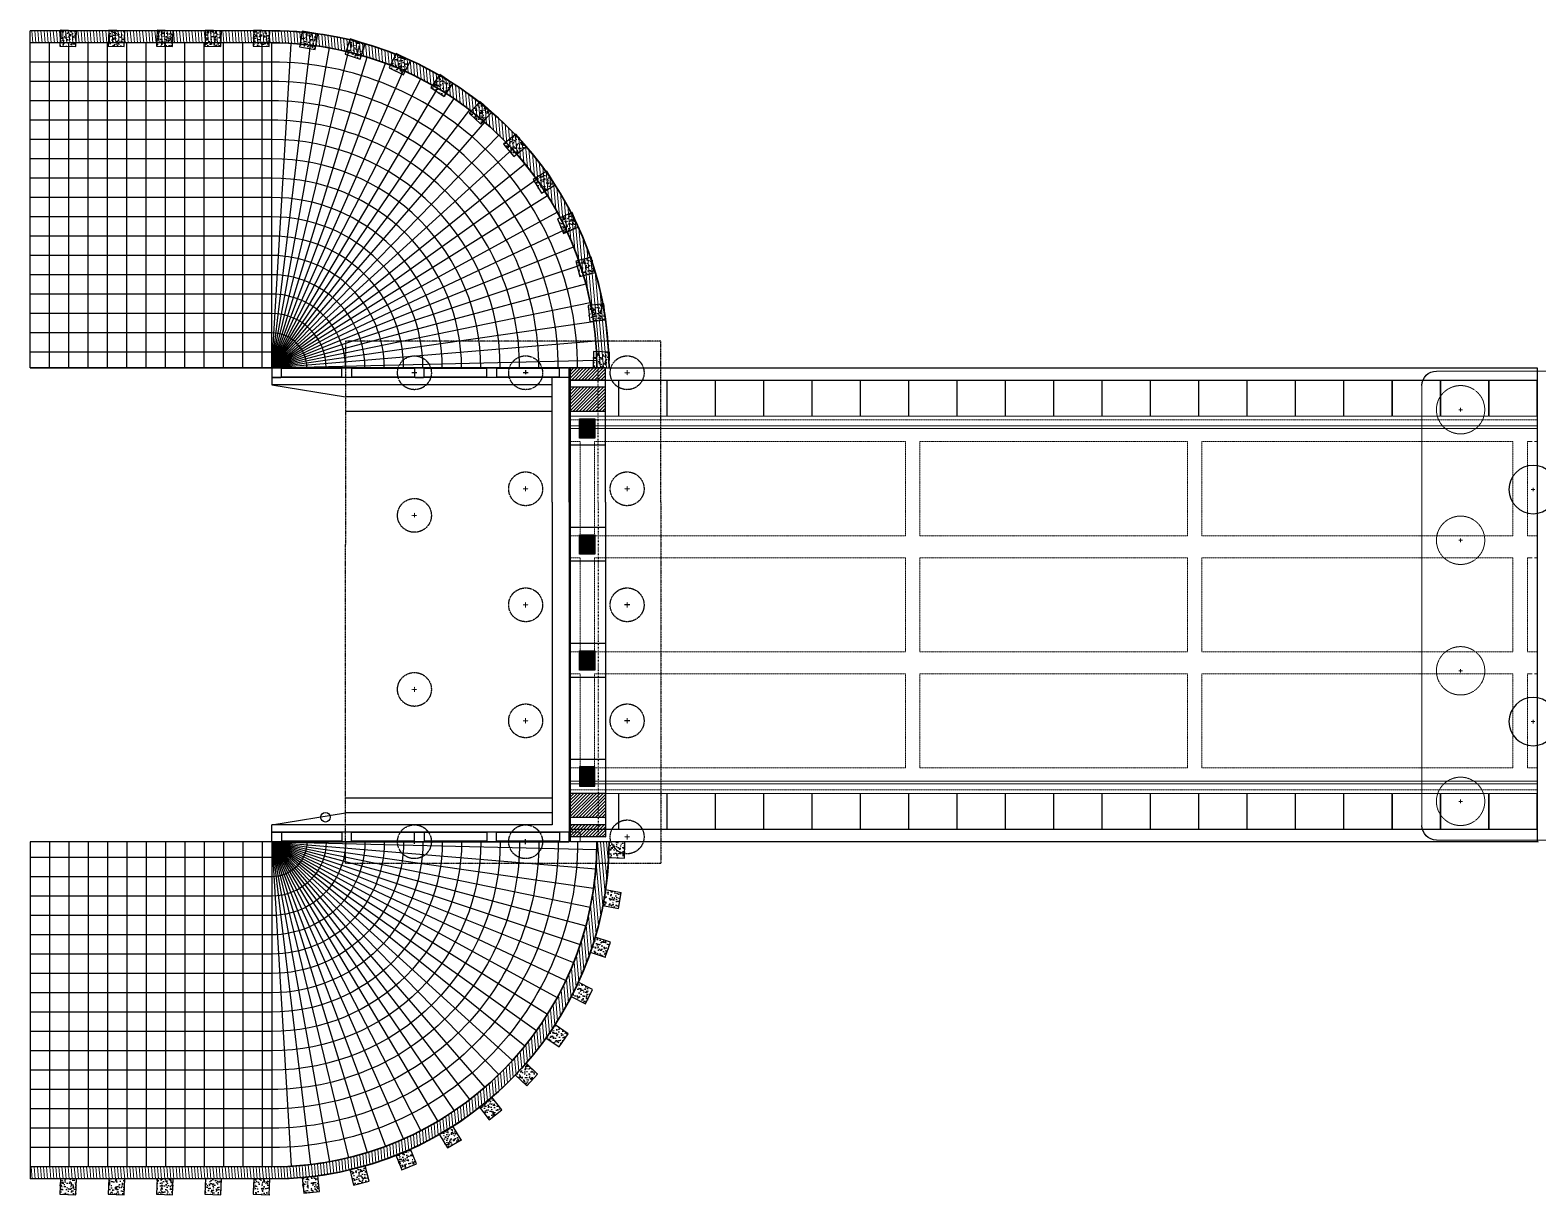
# Model space of a CAD drawing. Header units: inches. Extents: x 215676 to 3518780154, y 2761699 to 325936546.
# Drawn here: x 113264771 to 113295961, y 9450956 to 9475046 of the extents above; entities that cross this region are included whole.
import ezdxf

# ---------------------------------------------------------------- set-up
doc = ezdxf.new("R2010")
doc.units = ezdxf.units.IN
doc.header["$MEASUREMENT"] = 0
for name, pattern in [('ACAD_ISO03W100', [30, 12, -18]), ('DASHED', [0.75, 0.5, -0.25]), ('DASHED2', [0.375, 0.25, -0.125]), ('HIDDEN', [9.524999999999999, 6.35, -3.175])]:
    doc.linetypes.add(name, pattern=pattern)
for name, color, linetype in [('Abutment W Line', 11, 'Continuous'), ('Bearing  peat', 11, 'Continuous'), ('Deck Slab', 11, 'Continuous'), ('Extra Line', 134, 'Continuous'), ('Hatching', 65, 'Continuous'), ('Pile', 11, 'Continuous'), ('Ralling', 6, 'Continuous'), ('RL', 1, 'Continuous')]:
    doc.layers.add(name, color=color, linetype=linetype)
for name, color, linetype, lineweight in [('Box', 30, 'Continuous', 13), ('Center Line', 9, 'Continuous', 18), ('Girder Line', 7, 'Continuous', 18), ('Pire Line', 11, 'Continuous', 18), ('Railing', 6, 'Continuous', 15), ('Road', 7, 'Continuous', 30), ('Text_Title', 1, 'Continuous', 20)]:
    doc.layers.add(name, color=color, linetype=linetype, lineweight=lineweight)
pattern_1 = [(45, (113368225.4387956, 9459709.098030254), (-33.67596045400933, 33.67596045400933), [])]
pattern_2 = [(45, (113368225.4387956, 9457309.098030254), (-33.67596045400933, 33.67596045400933), [])]
pattern_3 = [(0, (113368375.4387956, 9457309.098030254), (0, 25.4), [])]

# ---------------------------------------------------------------- blocks, each defined once
blk = doc.blocks.new('gfffe')
at = {"true_color": 0xed1f24}
h = blk.add_hatch(dxfattribs=at)
h.set_pattern_fill('AR-CONC', color=240, angle=-3.81666561775622e-14)
h.set_pattern_definition([(49.9999999999999, (5949314.327706725, 76386.57703159499), (182.184668996004, -15.93908553890321), [19.05, -209.55]), (355, (5949314.327706725, 76386.57703159499), (-35.24342142496921, 191.0568452390352), [15.24, -167.64058417]), (100.4514446999999, (5949329.509713725, 76385.24877809499), (146.9412470903534, 175.117751912195), [16.19000879999999, -178.0902445999999]), (46.18419999999996, (5949314.327706725, 76437.37703159498), (271.0790408921299, -42.04232793272732), [28.575, -314.325]), (96.63555760999989, (5949336.917606725, 76433.87353159499), (237.4041340515032, 247.4261245977214), [24.28502314, -267.13560816]), (351.1841511699999, (5949314.327706725, 76437.37703159498), (237.4041340649772, 247.4261245855325), [22.85996707, -251.45973192]), (20.99999999999993, (5949339.727706725, 76424.67703159498), (151.6143912691324, -102.2651981870877), [19.05, -209.55]), (325.9999999999999, (5949339.727706725, 76424.67703159498), (61.80202834764719, 184.1879661223192), [15.24, -167.64]), (71.45144499999995, (5949352.362239325, 76416.15493169498), (213.4164192787162, 81.9227688859051), [16.1900088, -178.0899376]), (37.49999999999998, (5949314.327706725, 76386.57703159499), (3.088603250591873, 84.5550388731531), [0, -165.608, 0, -170.18, 0, -168.275]), (7.499999999999957, (5949314.327706725, 76386.57703159499), (66.81966251030582, 100.1805748181195), [0, -97.02799999999998, 0, -161.798, 0, -64.13499999999999]), (327.5, (5949257.685706725, 76386.57703159499), (135.5905951668714, -5.728743992673534), [0, -63.49999999999999, 0, -198.12, 0, -262.8899999999999]), (317.4999999999999, (5949232.285706725, 76386.57703159499), (148.129181386018, 25.42649103333293), [0, -82.55, 0, -131.572, 0, -186.69])])
h.paths.add_polyline_path([(5963085.189231027, 76843.61030348999), (5962756.360412356, 76832.52273693965), (5962767.447978905, 76503.69391826894), (5963096.276797577, 76514.78148481926)])
at = {"ltscale": 10}
blk.add_lwpolyline([(5962756.360412356, 76832.52273693965), (5963085.189231027, 76843.61030348999), (5963096.276797577, 76514.78148481926), (5962767.447978905, 76503.69391826894)], close=True, dxfattribs=at)
blk = doc.blocks.new('*U413')
at = {"layer": 'RL', "rotation": 270.0000000000042}
blk.add_blockref('gfffe', (-76503.60149048388, 5962767.447979578), dxfattribs=at)
blk = doc.blocks.new('*U410')
at = {"layer": 'RL', "color": 0, "linetype": 'ByBlock', "lineweight": -2, "transparency": 16777216}
for p, rotation in [((6035779.39512697, 83206.11607864437), 16.07072116551191), ((6036756.837360528, 83413.22706302395), 7.856272489801484), ((6034841.572936816, 82861.47449750605), 24.28516984122234), ((6033962.614466812, 82386.37420514347), 32.49961851693282), ((6033160.555537445, 81790.56403938947), 40.71406719264328), ((6032451.854026261, 81086.26974874071), 48.92851586835366), ((6031851.052159851, 80287.943125664), 57.14296454406424), ((6031370.478114097, 79411.96546251199), 65.35741321977476), ((6031019.993045714, 78476.31141499542), 73.57186189548518), ((6030806.788745885, 77500.18017057749), 81.7863105711956), ((6030735.240068044, 76503.60149004427), 90.00075924690609)]:
    blk.add_blockref('*U413', p, dxfattribs=dict(at, rotation=rotation))
for p in [(6037753.843259813, 83478.6939182689), (6038753.843259813, 83478.6939182689), (6039753.843259813, 83478.6939182689), (6040753.843259813, 83478.6939182689), (6041753.843259813, 83478.6939182689)]:
    blk.add_blockref('*U413', p, dxfattribs=at)
blk = doc.blocks.new('*U411')
at = {"ltscale": 10}
blk.add_line((-4.117874862132975e-13, 6725), (0.9146961398801068, 6.220588693400858e-05), dxfattribs=at)
blk = doc.blocks.new('*U412')
at = {"layer": 'RL', "color": 0, "linetype": 'ByBlock', "lineweight": -2, "transparency": 16777216}
for p, rotation in [((-415348.9523523063, -43308.20532910706), 190.2237822179475), ((-414953.4247918003, -43248.95346378005), 186.8158548119649), ((-414555.0744803327, -43213.31831233795), 183.4079274059825), ((-414155.3102931046, -43201.42590827367), 180), ((-416504.6891601285, -43625.15270842103), 200.4475644358947), ((-416125.9585843622, -43496.63817366197), 197.0396370299124), ((-415740.2582700835, -43390.864347836), 193.6317096239301), ((-417235.9125454872, -43948.50697585123), 207.2634192478594), ((-416875.1105127613, -43775.95342519114), 203.8554918418771), ((-417585.8191828983, -44142.20307741329), 210.6713466538419), ((-418248.0390198234, -44590.21034202354), 217.4872014658067), ((-417923.5928841417, -44356.35667045564), 214.0792740598244), ((-418558.0100971428, -44842.93700442801), 220.8951288717895), ((-418852.4098183154, -45113.64282046841), 224.3030562777721), ((-419130.1969579314, -45401.37036473303), 227.7109836837547), ((-419390.3890455349, -45705.1020097968), 231.1189110897373), ((-419632.0658404002, -46023.76352533993), 234.5268384957198), ((-419854.3725862158, -46356.22787745834), 237.9347659017022), ((-420056.5230341645, -46701.31921472826), 241.3426933076847), ((-420237.8022237085, -47057.81702692757), 244.750620713667), ((-420397.5690112431, -47424.46046170512), 248.1585481196495), ((-420535.2583376774, -47799.95278393115), 251.566475525632), ((-420650.3832269206, -48182.96596195688), 254.9744029316145), ((-420742.5365082065, -48572.14536456297), 258.3823303375971), ((-420811.3922561653, -48966.1145519846), 261.7902577435796), ((-420856.7069435472, -49363.48014406839), 265.1981851495621), ((-420878.320302524, -49762.83674834376), 268.6061125555447)]:
    blk.add_blockref('*U411', p, dxfattribs=dict(at, rotation=rotation))
blk = doc.blocks.new('*U416')
at = {"layer": 'RL', "rotation": 270.0000000000042}
blk.add_blockref('gfffe', (-76503.60149048388, 5962767.447979578), dxfattribs=at)
blk = doc.blocks.new('*U417')
at = {"layer": 'RL', "color": 0, "linetype": 'ByBlock', "lineweight": -2, "transparency": 16777216}
for p, rotation in [((5951256.153368539, 83478.69391826901), 180), ((5952256.153368539, 83478.69391826901), 180), ((5953256.153368539, 83478.69391826901), 180), ((5954256.153368539, 83478.69391826901), 180), ((5955256.153368539, 83478.69391826901), 180), ((5956253.159267823, 83413.22706302405), 172.1437275101996), ((5957230.601501382, 83206.11607864447), 163.9292788344888), ((5958168.423691535, 82861.47449750616), 155.714830158778), ((5959047.382161539, 82386.37420514357), 147.5003814830672), ((5959849.441090907, 81790.56403938957), 139.2859328073564), ((5960558.14260209, 81086.2697487408), 131.0714841316456), ((5961158.944468499, 80287.94312566408), 122.8570354559347), ((5961639.518514254, 79411.96546251206), 114.642586780224), ((5961990.003582638, 78476.31141499548), 106.4281381045132), ((5962203.207882466, 77500.18017057753), 98.2136894288024), ((5962274.756560307, 76503.60149004433), 89.9992407530916)]:
    blk.add_blockref('*U416', p, dxfattribs=dict(at, rotation=rotation))
blk = doc.blocks.new('*U406')
at = {"ltscale": 10}
blk.add_line((-4.117874862132975e-13, 6725), (0.9146961398801068, 6.220588693400858e-05), dxfattribs=at)
blk = doc.blocks.new('*U407')
at = {"layer": 'RL', "color": 0, "linetype": 'ByBlock', "lineweight": -2, "transparency": 16777216}
for p, rotation in [((45782.95192745941, 414261.8941607564), 190.2237822179475), ((46178.47948796549, 414321.1460260834), 186.8158548119649), ((46576.82979943306, 414356.7811775255), 183.4079274059825), ((46976.59398666122, 414368.6735815898), 180), ((44627.21511963722, 413944.9467814424), 200.4475644358947), ((45005.94569540352, 414073.4613162015), 197.0396370299124), ((45391.64600968231, 414179.2351420274), 193.6317096239301), ((43895.99173427853, 413621.5925140122), 207.2634192478594), ((44256.79376700452, 413794.1460646723), 203.8554918418771), ((43546.08509686752, 413427.8964124501), 210.6713466538419), ((42883.86525994236, 412979.8891478399), 217.4872014658067), ((43208.31139562412, 413213.7428194078), 214.0792740598244), ((42573.89418262301, 412727.1624854354), 220.8951288717895), ((42279.4944614504, 412456.456669395), 224.3030562777721), ((42001.70732183435, 412168.7291251304), 227.7109836837547), ((41741.51523423084, 411864.9974800667), 231.1189110897373), ((41499.83843936554, 411546.3359645235), 234.5268384957198), ((41277.53169354998, 411213.8716124051), 237.9347659017022), ((41075.38124560124, 410868.7802751352), 241.3426933076847), ((40894.10205605726, 410512.2824629359), 244.750620713667), ((40734.33526852264, 410145.6390281583), 248.1585481196495), ((40596.64594208836, 409770.1467059323), 251.566475525632), ((40481.52105284523, 409387.1335279066), 254.9744029316145), ((40389.36777155924, 408997.9541253005), 258.3823303375971), ((40320.5120236005, 408603.9849378788), 261.7902577435796), ((40275.19733621861, 408206.6193457951), 265.1981851495621), ((40253.58397724182, 407807.2627415197), 268.6061125555447)]:
    blk.add_blockref('*U406', p, dxfattribs=dict(at, rotation=rotation))
blk = doc.blocks.new('GJGJH')
at = {"layer": 'Center Line'}
for p, q in [((-5287.500000002357, 2450.371278875562), (-5212.500000002357, 2450.371278875562)), ((-5250.000000002357, 2487.871278875562), (-5250.000000002357, 2412.871278875562)), ((-2587.499999999913, 2450.371278875561), (-2512.499999999913, 2450.371278875561)), ((-2549.999999999913, 2487.871278875561), (-2549.999999999913, 2412.871278875561)), ((112.5000000000873, 2450.37127887556), (187.5000000000873, 2450.37127887556)), ((150.0000000000873, 2487.87127887556), (150.0000000000873, 2412.87127887556)), ((2812.500000000087, 2450.37127887556), (2887.500000000087, 2450.37127887556)), ((2850.000000000087, 2487.87127887556), (2850.000000000087, 2412.87127887556)), ((-3562.499999999913, 950.3712788706716), (-3637.499999999913, 950.3712788706716)), ((-3599.999999999913, 987.8712788706716), (-3599.999999999913, 912.8712788706716)), ((1237.499999999971, 950.3712788706703), (1162.499999999971, 950.3712788706703)), ((1199.999999999971, 987.8712788706703), (1199.999999999971, 912.8712788706703)), ((-5287.500000002357, -549.6287211328204), (-5212.500000002357, -549.6287211328204)), ((-5287.500000005151, -549.6287211328204), (-5212.500000005151, -549.6287211328204)), ((-5250.000000002357, -587.1287211328204), (-5250.000000002357, -512.1287211328204)), ((-5250.000000005151, -512.1287211328204), (-5250.000000005151, -587.1287211328204)), ((-2587.499999999913, -549.6287211328213), (-2512.499999999913, -549.6287211328213)), ((-2549.999999999913, -587.1287211328213), (-2549.999999999913, -512.1287211328213)), ((112.5000000000873, -549.6287211328217), (187.5000000000873, -549.6287211328217)), ((150.0000000000873, -587.1287211328217), (150.0000000000873, -512.1287211328217)), ((2812.500000000087, -549.6287211328222), (2887.500000000087, -549.6287211328222)), ((2850.000000000087, -587.1287211328222), (2850.000000000087, -512.1287211328222))]:
    blk.add_line(p, q, dxfattribs=at)
at = {"layer": 'Pile', "ltscale": 3}
for centre in [(-3599.999999999796, 950.3712788706716), (1200.000000000087, 950.3712788706703)]:
    blk.add_circle(centre, 500, dxfattribs=at)
for centre, start, end in [((-5750.000000004686, 2950.371278870905), 90, 180), ((3350.00000000486, 2950.371278870903), 0, 90), ((-5750.000000000031, -1049.628721129095), 180, 270), ((3350.000000000204, -1049.628721129097), 270, 0)]:
    blk.add_arc(centre, 300, start, end, dxfattribs=at)
at = {"layer": 'Pire Line', "linetype": 'HIDDEN', "ltscale": 0.3}
for p, q in [((3350.00000000486, 3250.371278870903), (-5750.000000004686, 3250.371278870905)), ((-6050.000000000031, -1049.628721129561), (-6050.000000004686, 2950.371278870439)), ((3650.000000000204, -1049.628721129563), (3650.00000000486, 2950.371278870437)), ((3350.000000000204, -1349.628721129097), (-5750.000000000031, -1349.628721129095))]:
    blk.add_line(p, q, dxfattribs=at)
for centre in [(-5250.000000002357, 2450.371278875562), (-2549.999999999913, 2450.371278875561), (150.0000000000873, 2450.37127887556), (2850.000000000087, 2450.37127887556), (-5250.000000002357, -549.6287211328204), (-2549.999999999913, -549.6287211328213), (150.0000000000873, -549.6287211328217), (2850.000000000087, -549.6287211328222)]:
    blk.add_circle(centre, 500, dxfattribs=at)
blk = doc.blocks.new('PNAU')
at = {"layer": 'Hatching', "lineweight": 18, "true_color": 0x58ba48}
h = blk.add_hatch(dxfattribs=at)
h.set_pattern_fill('ANSI31', color=85, scale=20, angle=50)
h.set_pattern_definition([(94.99999999999984, (107366486.5575128, 9391556.134213777), (-63.25836332882584, -5.53438966447629), [])])
edge = h.paths.add_edge_path()
edge.add_line((113269771.213658, 9475034.828132046), (113264771.213658, 9475034.828132046))
edge.add_line((113264771.213658, 9475034.828132046), (113264771.213658, 9474784.828132046))
edge.add_line((113264771.213658, 9474784.828132046), (113269771.213658, 9474784.828132046))
edge.add_arc((113269773.1236258, 9468061.918721521), 6722.909681835557, 365.1539198028088, 450.0162776389096, ccw=False)
edge.add_line((113276468.8523679, 9468665.848520705), (113276722.8477286, 9468630.274228701))
edge.add_arc((113269781.490878, 9468070.983237328), 6963.852478259029, 364.6065828545248, 450.084556867013)
edge = h.paths.add_edge_path()
edge.add_line((113276722.8477285, 9468630.274228701), (113276468.8523679, 9468665.848520705))
edge.add_arc((113269771.213658, 9468059.828132045), 6725.000000031914, 360.89824209688834, 365.1701974417083, ccw=False)
edge.add_arc((113276658.5426902, 9468026.289219474), 214.314672905367, 427.466808458524, 499.5779811090106, ccw=False)
edge.add_line((113276740.6720534, 9468224.24261483), (113276722.8477285, 9468630.274228701))
edge = h.paths.add_edge_path()
edge.add_arc((113276658.5426902, 9468026.289219476), 214.3146729048316, 427.4668084584206, 499.5779811091144)
edge.add_line((113276495.3872492, 9468165.253535321), (113276496.213658, 9468059.828132046))
edge.add_line((113276496.213658, 9468059.828132046), (113276746.2136579, 9468059.828132046))
edge.add_line((113276746.2136579, 9468059.828132046), (113276740.6720534, 9468224.242614828))
at = {"layer": 'Hatching', "linetype": 'Continuous', "ltscale": 3}
h = blk.add_hatch(dxfattribs=at)
h.set_pattern_fill('ANSI31', color=256, scale=15, style=2)
h.set_pattern_definition(pattern_1)
h.paths.add_polyline_path([(113275921.213658, 9468059.828132046), (113276671.213658, 9468059.828132046), (113276671.213658, 9467809.828132046), (113275921.213658, 9467809.828132046)])
h = blk.add_hatch(dxfattribs=at)
h.set_pattern_fill('ANSI31', color=256, scale=15, style=2)
h.set_pattern_definition(pattern_1)
h.paths.add_polyline_path([(113275921.213658, 9467659.828132046), (113276671.213658, 9467659.828132046), (113276671.213658, 9467159.828132046), (113275921.213658, 9467159.828132046)])
h = blk.add_hatch(dxfattribs=at)
h.set_pattern_fill('LINE,_I', color=256, scale=8, style=2)
h.set_pattern_definition([(0, (113368375.4387956, 9459709.098030254), (0, 25.4), [])])
h.paths.add_polyline_path([(113276136.213658, 9467009.828132046), (113276296.213658, 9467009.828132046), (113276296.213658, 9466809.828132046), (113276136.213658, 9466809.828132046)])
h.paths.add_polyline_path([(113276296.213658, 9466809.828132046), (113276296.213658, 9467009.828132046), (113276456.213658, 9467009.828132046), (113276456.213658, 9466809.828132046)])
h.paths.add_polyline_path([(113276296.213658, 9466809.828132046), (113276456.213658, 9466809.828132046), (113276456.213658, 9466609.828132046), (113276296.213658, 9466609.828132046)])
h.paths.add_polyline_path([(113276296.213658, 9466609.828132046), (113276136.213658, 9466609.828132046), (113276136.213658, 9466809.828132046), (113276296.213658, 9466809.828132046)])
h = blk.add_hatch(dxfattribs=at)
h.set_pattern_fill('LINE,_I', color=256, scale=8, style=2)
h.set_pattern_definition(pattern_3)
h.paths.add_polyline_path([(113276136.213658, 9464609.828132046), (113276296.213658, 9464609.828132046), (113276296.213658, 9464409.828132046), (113276136.213658, 9464409.828132046)])
h.paths.add_polyline_path([(113276296.213658, 9464409.828132046), (113276296.213658, 9464609.828132046), (113276456.213658, 9464609.828132046), (113276456.213658, 9464409.828132046)])
h.paths.add_polyline_path([(113276296.213658, 9464409.828132046), (113276456.213658, 9464409.828132046), (113276456.213658, 9464209.828132046), (113276296.213658, 9464209.828132046)])
h.paths.add_polyline_path([(113276296.213658, 9464209.828132046), (113276136.213658, 9464209.828132046), (113276136.213658, 9464409.828132046), (113276296.213658, 9464409.828132046)])
h = blk.add_hatch(dxfattribs=at)
h.set_pattern_fill('LINE,_I', color=256, scale=8, style=2)
h.set_pattern_definition([(0, (113368375.4387956, 9454909.098030254), (0, 25.4), [])])
h.paths.add_polyline_path([(113276136.213658, 9462209.828132046), (113276296.213658, 9462209.828132046), (113276296.213658, 9462009.828132046), (113276136.213658, 9462009.828132046)])
h.paths.add_polyline_path([(113276296.213658, 9462009.828132046), (113276296.213658, 9462209.828132046), (113276456.213658, 9462209.828132046), (113276456.213658, 9462009.828132046)])
h.paths.add_polyline_path([(113276296.213658, 9462009.828132046), (113276456.213658, 9462009.828132046), (113276456.213658, 9461809.828132046), (113276296.213658, 9461809.828132046)])
h.paths.add_polyline_path([(113276296.213658, 9461809.828132046), (113276136.213658, 9461809.828132046), (113276136.213658, 9462009.828132046), (113276296.213658, 9462009.828132046)])
h = blk.add_hatch(dxfattribs=at)
h.set_pattern_fill('LINE,_I', color=256, scale=8, style=2)
h.set_pattern_definition(pattern_3)
h.paths.add_polyline_path([(113276136.213658, 9459409.828132046), (113276296.213658, 9459409.828132046), (113276296.213658, 9459609.828132046), (113276136.213658, 9459609.828132046)])
h.paths.add_polyline_path([(113276296.213658, 9459609.828132046), (113276296.213658, 9459409.828132046), (113276456.213658, 9459409.828132046), (113276456.213658, 9459609.828132046)])
h.paths.add_polyline_path([(113276296.213658, 9459609.828132046), (113276456.213658, 9459609.828132046), (113276456.213658, 9459809.828132046), (113276296.213658, 9459809.828132046)])
h.paths.add_polyline_path([(113276296.213658, 9459809.828132046), (113276136.213658, 9459809.828132046), (113276136.213658, 9459609.828132046), (113276296.213658, 9459609.828132046)])
h = blk.add_hatch(dxfattribs=at)
h.set_pattern_fill('ANSI31', color=256, scale=15, style=2)
h.set_pattern_definition(pattern_2)
h.paths.add_polyline_path([(113275921.213658, 9458759.828132046), (113276671.213658, 9458759.828132046), (113276671.213658, 9459259.828132046), (113275921.213658, 9459259.828132046)])
h = blk.add_hatch(dxfattribs=at)
h.set_pattern_fill('ANSI31', color=256, scale=15, style=2)
h.set_pattern_definition(pattern_2)
h.paths.add_polyline_path([(113275921.213658, 9458359.828132046), (113276671.213658, 9458359.828132046), (113276671.213658, 9458609.828132046), (113275921.213658, 9458609.828132046)])
at = {"layer": 'Hatching', "lineweight": 18, "true_color": 0x58ba48}
h = blk.add_hatch(dxfattribs=at)
h.set_pattern_fill('ANSI31', color=85, scale=20, angle=50)
h.set_pattern_definition([(94.99999999999984, (107366486.5575128, 9389056.13421378), (-63.25836332882584, -5.53438966447629), [])])
edge = h.paths.add_edge_path()
edge.add_line((113269771.213658, 9451284.828132048), (113264771.213658, 9451284.828132048))
edge.add_line((113264771.213658, 9451284.828132048), (113264771.213658, 9451534.828132048))
edge.add_line((113264771.213658, 9451534.828132048), (113269771.213658, 9451534.828132048))
edge.add_arc((113269773.1236258, 9458257.737542575), 6722.909681835557, 269.9837223610904, 354.8460801971912)
edge.add_line((113276468.8523679, 9457653.807743391), (113276722.8477286, 9457689.382035395))
edge.add_arc((113269781.490878, 9458248.673026768), 6963.852478259029, 269.915443132987, 355.3934171454752, ccw=False)
edge = h.paths.add_edge_path()
edge.add_line((113276722.8477285, 9457689.382035395), (113276468.8523679, 9457653.807743391))
edge.add_arc((113269771.213658, 9458259.82813205), 6725.000000031914, 354.8298025582918, 359.1017579031117)
edge.add_arc((113276658.5426902, 9458293.36704462), 214.314672905367, 220.4220188909894, 292.533191541476)
edge.add_line((113276740.6720534, 9458095.413649267), (113276722.8477285, 9457689.382035395))
edge = h.paths.add_edge_path()
edge.add_arc((113276658.5426902, 9458293.36704462), 214.3146729048316, 220.4220188908856, 292.53319154157936, ccw=False)
edge.add_line((113276495.3872492, 9458154.402728774), (113276496.213658, 9458259.828132048))
edge.add_line((113276496.213658, 9458259.828132048), (113276746.2136579, 9458259.828132048))
edge.add_line((113276746.2136579, 9458259.828132048), (113276740.6720534, 9458095.413649267))
at = {"ltscale": 10}
blk.add_line((113270621.213658, 9468059.828132022, -9.680661605671048e-09), (113264771.213658, 9468059.828132022, -9.680661605671048e-09), dxfattribs=at)
at = {"lineweight": 0}
blk.add_lwpolyline([(113295946.4554113, 9458259.828132048), (113295976.4554113, 9458259.828132048)], dxfattribs=at)
at = {"ltscale": 10}
for centre, radius, start, end in [((113269771.213658, 9468059.828132046), 6975, 0, 90), ((113269771.213658, 9468059.828132046), 6725, 0, 90), ((113269771.213658, 9458259.828132048), 6975, 270, 0), ((113269771.213658, 9458259.828132048), 6725, 270, 0)]:
    blk.add_arc(centre, radius, start, end, dxfattribs=at)
at = {"layer": 'Abutment W Line', "ltscale": 10}
blk.add_line((113270938.9050767, 9468059.828132046), (113265938.9050767, 9468059.828132046), dxfattribs=at)
at = {"layer": 'Abutment W Line', "ltscale": 5}
for p, q in [((113269771.213658, 9468059.828132046), (113269771.213658, 9467709.828132046)), ((113275571.213658, 9465284.828132046), (113275571.213658, 9467859.830775252)), ((113276671.213658, 9468059.828132046), (113275921.213658, 9468059.828132046)), ((113275921.213658, 9465284.828132046), (113275921.213658, 9468059.828132046)), ((113276671.213658, 9468059.828132046), (113275921.213658, 9468059.828132046)), ((113276671.213658, 9467809.828132046), (113275921.213658, 9467809.828132046)), ((113276671.213658, 9465284.828132046), (113276671.213658, 9468059.828132046)), ((113275571.213658, 9467709.828132046), (113269771.213658, 9467709.828132046)), ((113276671.213658, 9467659.828132046), (113275921.213658, 9467659.828132046)), ((113275571.213658, 9467459.828132046), (113271296.213658, 9467459.828132046)), ((113275571.213658, 9467159.828132046), (113271296.213658, 9467159.828132046)), ((113276671.213658, 9467159.828132046), (113275921.213658, 9467159.828132046)), ((113276671.213658, 9466459.828132046), (113275921.213658, 9466459.828132046)), ((113275571.213658, 9465284.828132046), (113275571.213658, 9458609.828132048)), ((113275921.213658, 9465284.828132046), (113275921.213658, 9458259.828132048)), ((113276671.213658, 9465284.828132046), (113276671.213658, 9458359.828132046)), ((113276671.213658, 9464759.828132046), (113275921.213658, 9464759.828132046)), ((113276671.213658, 9464059.828132046), (113275921.213658, 9464059.828132046)), ((113276671.213658, 9462359.828132046), (113275921.213658, 9462359.828132046)), ((113276671.213658, 9461659.828132046), (113275921.213658, 9461659.828132046)), ((113276671.213658, 9459959.828132046), (113275921.213658, 9459959.828132046)), ((113275571.213658, 9459159.828132048), (113271296.213658, 9459159.828132048)), ((113276671.213658, 9459259.828132046), (113275921.213658, 9459259.828132046)), ((113275571.213658, 9458859.828132048), (113271296.213658, 9458859.828132048)), ((113276671.213658, 9458759.828132046), (113275921.213658, 9458759.828132046)), ((113269771.213658, 9458259.828132048), (113269771.213658, 9458609.828132048)), ((113275571.213658, 9458609.828132048), (113269771.213658, 9458609.828132048)), ((113269771.213658, 9458259.828132048), (113269771.213658, 9458609.828132048)), ((113275571.213658, 9458609.828132048), (113269771.213658, 9458609.828132048)), ((113276671.213658, 9458609.828132046), (113275921.213658, 9458609.828132046)), ((113276671.213658, 9458359.828132046), (113275921.213658, 9458359.828132046)), ((113276671.213658, 9458359.828132046), (113275921.213658, 9458359.828132046)), ((113276671.213658, 9458359.828132046), (113275921.213658, 9458359.828132046))]:
    blk.add_line(p, q, dxfattribs=at)
at = {"layer": 'Abutment W Line', "linetype": 'ACAD_ISO03W100'}
for q in [(113276521.213658, 9468059.828132046), (113276521.213658, 9458359.828132046)]:
    blk.add_line((113276521.213658, 9465284.828132046), q, dxfattribs=at)
at = {"layer": 'Abutment W Line'}
for p, q in [((113269771.213658, 9467709.828132046), (113271296.213658, 9467459.828132046)), ((113269771.213658, 9458609.828132048), (113271296.213658, 9458859.828132048))]:
    blk.add_line(p, q, dxfattribs=at)
at = {"layer": 'Abutment W Line', "ltscale": 10}
blk.add_circle((113270880.9460009, 9458766.977194628), 100, dxfattribs=at)
at = {"layer": 'Bearing  peat', "linetype": 'Continuous'}
for points in [[(113276456.213658, 9466609.828132046), (113276136.213658, 9466609.828132046), (113276136.213658, 9467009.828132046), (113276456.213658, 9467009.828132046)], [(113276456.213658, 9464209.828132046), (113276136.213658, 9464209.828132046), (113276136.213658, 9464609.828132046), (113276456.213658, 9464609.828132046)], [(113276456.213658, 9461809.828132046), (113276136.213658, 9461809.828132046), (113276136.213658, 9462209.828132046), (113276456.213658, 9462209.828132046)], [(113276456.213658, 9459809.828132046), (113276136.213658, 9459809.828132046), (113276136.213658, 9459409.828132046), (113276456.213658, 9459409.828132046)]]:
    blk.add_lwpolyline(points, close=True, dxfattribs=at)
at = {"layer": 'Box', "linetype": 'Continuous', "lineweight": 20, "ltscale": 5}
for p, q in [((113275946.213658, 9468059.828132048), (113275946.213658, 9468059.828132048)), ((113275946.213658, 9458159.82813205), (113275946.213658, 9458159.82813205)), ((113294581.713658, 9458259.828132048), (113277738.213658, 9458259.828132048)), ((113295908.9554113, 9458259.828132048), (113294858.9554113, 9458259.828132048))]:
    blk.add_line(p, q, dxfattribs=at)
for points in [[(113275951.213658, 9467804.828132048), (113276941.213658, 9467804.828132048), (113276941.213658, 9467064.828132048), (113275951.213658, 9467064.828132048)], [(113276951.213658, 9467804.828132048), (113277941.213658, 9467804.828132048), (113277941.213658, 9467064.828132048), (113276951.213658, 9467064.828132048)], [(113277951.213658, 9467804.828132048), (113278941.213658, 9467804.828132048), (113278941.213658, 9467064.828132048), (113277951.213658, 9467064.828132048)], [(113278951.213658, 9467804.828132048), (113279941.213658, 9467804.828132048), (113279941.213658, 9467064.828132048), (113278951.213658, 9467064.828132048)], [(113279951.213658, 9467804.828132048), (113280941.213658, 9467804.828132048), (113280941.213658, 9467064.828132048), (113279951.213658, 9467064.828132048)], [(113280951.213658, 9467804.828132048), (113281941.213658, 9467804.828132048), (113281941.213658, 9467064.828132048), (113280951.213658, 9467064.828132048)], [(113281951.213658, 9467804.828132048), (113282941.213658, 9467804.828132048), (113282941.213658, 9467064.828132048), (113281951.213658, 9467064.828132048)], [(113282951.213658, 9467804.828132048), (113283941.213658, 9467804.828132048), (113283941.213658, 9467064.828132048), (113282951.213658, 9467064.828132048)], [(113283951.213658, 9467804.828132048), (113284941.213658, 9467804.828132048), (113284941.213658, 9467064.828132048), (113283951.213658, 9467064.828132048)], [(113284951.213658, 9467804.828132048), (113285941.213658, 9467804.828132048), (113285941.213658, 9467064.828132048), (113284951.213658, 9467064.828132048)], [(113285951.213658, 9467804.828132048), (113286941.213658, 9467804.828132048), (113286941.213658, 9467064.828132048), (113285951.213658, 9467064.828132048)], [(113286951.213658, 9467804.828132048), (113286941.213658, 9467804.828132048), (113286941.213658, 9467064.828132048), (113286951.213658, 9467064.828132048)], [(113286951.213658, 9467804.828132048), (113287941.213658, 9467804.828132048), (113287941.213658, 9467064.828132048), (113286951.213658, 9467064.828132048)], [(113287951.213658, 9467804.828132048), (113288941.213658, 9467804.828132048), (113288941.213658, 9467064.828132048), (113287951.213658, 9467064.828132048)], [(113288951.213658, 9467804.828132048), (113289941.213658, 9467804.828132048), (113289941.213658, 9467064.828132048), (113288951.213658, 9467064.828132048)], [(113289951.213658, 9467804.828132048), (113290941.213658, 9467804.828132048), (113290941.213658, 9467064.828132048), (113289951.213658, 9467064.828132048)], [(113290951.213658, 9467804.828132048), (113291941.213658, 9467804.828132048), (113291941.213658, 9467064.828132048), (113290951.213658, 9467064.828132048)], [(113291951.213658, 9467804.828132048), (113292941.213658, 9467804.828132048), (113292941.213658, 9467064.828132048), (113291951.213658, 9467064.828132048)], [(113292951.213658, 9467804.828132048), (113293941.213658, 9467804.828132048), (113293941.213658, 9467064.828132048), (113292951.213658, 9467064.828132048)], [(113293951.213658, 9467804.828132048), (113294941.213658, 9467804.828132048), (113294941.213658, 9467064.828132048), (113293951.213658, 9467064.828132048)], [(113294951.213658, 9467804.828132048), (113295941.213658, 9467804.828132048), (113295941.213658, 9467064.828132048), (113294951.213658, 9467064.828132048)], [(113275951.213658, 9458514.828132048), (113276941.213658, 9458514.828132048), (113276941.213658, 9459254.828132048), (113275951.213658, 9459254.828132048)], [(113276951.213658, 9458514.828132048), (113277941.213658, 9458514.828132048), (113277941.213658, 9459254.828132048), (113276951.213658, 9459254.828132048)], [(113277951.213658, 9458514.828132048), (113278941.213658, 9458514.828132048), (113278941.213658, 9459254.828132048), (113277951.213658, 9459254.828132048)], [(113278951.213658, 9458514.828132048), (113279941.213658, 9458514.828132048), (113279941.213658, 9459254.828132048), (113278951.213658, 9459254.828132048)], [(113279951.213658, 9458514.828132048), (113280941.213658, 9458514.828132048), (113280941.213658, 9459254.828132048), (113279951.213658, 9459254.828132048)], [(113280951.213658, 9458514.828132048), (113281941.213658, 9458514.828132048), (113281941.213658, 9459254.828132048), (113280951.213658, 9459254.828132048)], [(113281951.213658, 9458514.828132048), (113282941.213658, 9458514.828132048), (113282941.213658, 9459254.828132048), (113281951.213658, 9459254.828132048)], [(113282951.213658, 9458514.828132048), (113283941.213658, 9458514.828132048), (113283941.213658, 9459254.828132048), (113282951.213658, 9459254.828132048)], [(113283951.213658, 9458514.828132048), (113284941.213658, 9458514.828132048), (113284941.213658, 9459254.828132048), (113283951.213658, 9459254.828132048)], [(113284951.213658, 9458514.828132048), (113285941.213658, 9458514.828132048), (113285941.213658, 9459254.828132048), (113284951.213658, 9459254.828132048)], [(113285951.213658, 9458514.828132048), (113286941.213658, 9458514.828132048), (113286941.213658, 9459254.828132048), (113285951.213658, 9459254.828132048)], [(113286951.213658, 9458514.828132048), (113286941.213658, 9458514.828132048), (113286941.213658, 9459254.828132048), (113286951.213658, 9459254.828132048)], [(113286951.213658, 9458514.828132048), (113287941.213658, 9458514.828132048), (113287941.213658, 9459254.828132048), (113286951.213658, 9459254.828132048)], [(113287951.213658, 9458514.828132048), (113288941.213658, 9458514.828132048), (113288941.213658, 9459254.828132048), (113287951.213658, 9459254.828132048)], [(113288951.213658, 9458514.828132048), (113289941.213658, 9458514.828132048), (113289941.213658, 9459254.828132048), (113288951.213658, 9459254.828132048)], [(113289951.213658, 9458514.828132048), (113290941.213658, 9458514.828132048), (113290941.213658, 9459254.828132048), (113289951.213658, 9459254.828132048)], [(113290951.213658, 9458514.828132048), (113291941.213658, 9458514.828132048), (113291941.213658, 9459254.828132048), (113290951.213658, 9459254.828132048)], [(113291951.213658, 9458514.828132048), (113292941.213658, 9458514.828132048), (113292941.213658, 9459254.828132048), (113291951.213658, 9459254.828132048)], [(113292951.213658, 9458514.828132048), (113293941.213658, 9458514.828132048), (113293941.213658, 9459254.828132048), (113292951.213658, 9459254.828132048)], [(113293951.213658, 9458514.828132048), (113294941.213658, 9458514.828132048), (113294941.213658, 9459254.828132048), (113293951.213658, 9459254.828132048)], [(113294951.213658, 9458514.828132048), (113295941.213658, 9458514.828132048), (113295941.213658, 9459254.828132048), (113294951.213658, 9459254.828132048)]]:
    blk.add_lwpolyline(points, close=True, dxfattribs=at)
at = {"layer": 'Deck Slab'}
for p, q in [((113275946.213658, 9467809.828132048), (113295946.4554113, 9467809.828132048)), ((113295946.4554113, 9458509.828132048), (113275946.213658, 9458509.828132048))]:
    blk.add_line(p, q, dxfattribs=at)
blk.add_lwpolyline([(113295059.4554113, 9458259.828132048), (113275946.213658, 9458259.828132048), (113275946.213658, 9468059.828132048), (113295946.4554113, 9468059.828132048), (113295946.4554113, 9458259.828132048), (113294418.713658, 9458259.828132048)], dxfattribs=at)
at = {"layer": 'Extra Line'}
for p, q in [((113272773.713658, 9467959.828132048), (113272668.713658, 9467959.828132048)), ((113272721.213658, 9468012.328132048), (113272721.213658, 9467932.328132048)), ((113275073.713658, 9467959.828132048), (113274968.713658, 9467959.828132048)), ((113275021.213658, 9468012.328132048), (113275021.213658, 9467932.328132048)), ((113277173.713658, 9463159.828132048), (113277068.713658, 9463159.828132048)), ((113277173.713658, 9460759.828132048), (113277068.713658, 9460759.828132048)), ((113272773.713658, 9458259.828132048), (113272668.713658, 9458259.828132048)), ((113272721.213658, 9458213.246075166), (113272721.213658, 9458312.328132048)), ((113275073.713658, 9458259.36916049), (113274968.713658, 9458259.36916049)), ((113275021.213658, 9458206.86916049), (113275021.213658, 9458314.531698441))]:
    blk.add_line(p, q, dxfattribs=at)
at = {"layer": 'Girder Line', "linetype": 'DASHED2', "lineweight": 25, "ltscale": 2}
for p, q in [((113271296.213658, 9468609.828132046), (113271296.213658, 9464409.828132046)), ((113277821.213658, 9468609.828132046), (113271296.213658, 9468609.828132046)), ((113277821.213658, 9465284.828132046), (113277821.213658, 9468609.828132046)), ((113277821.213658, 9465284.828132046), (113277821.213658, 9457809.828132046)), ((113271296.213658, 9457809.828132046), (113271296.213658, 9464409.828132046)), ((113277821.213658, 9457809.828132046), (113271296.213658, 9457809.828132046))]:
    blk.add_line(p, q, dxfattribs=at)
at = {"layer": 'Girder Line', "linetype": 'DASHED', "ltscale": 0.15}
for p, q in [((113277173.713658, 9467959.828132048), (113277068.713658, 9467959.828132048)), ((113277121.213658, 9468012.328132048), (113277121.213658, 9467907.328132048)), ((113275073.713658, 9465559.828132048), (113274968.713658, 9465559.828132048)), ((113275073.713658, 9465559.828132048), (113274968.713658, 9465559.828132048)), ((113275021.213658, 9465612.328132048), (113275021.213658, 9465559.828132048)), ((113275021.213658, 9465507.328132048), (113275021.213658, 9465559.828132048)), ((113277173.713658, 9465559.828132048), (113277068.713658, 9465559.828132048)), ((113277173.713658, 9465559.828132048), (113277068.713658, 9465559.828132048)), ((113277121.213658, 9465612.328132048), (113277121.213658, 9465559.828132048)), ((113277121.213658, 9465507.328132048), (113277121.213658, 9465559.828132048)), ((113272773.713658, 9465009.828132046), (113272668.713658, 9465009.828132046)), ((113272773.713658, 9465009.828132046), (113272668.713658, 9465009.828132046)), ((113272721.213658, 9464963.246075165), (113272721.213658, 9465062.328132046)), ((113275073.713658, 9463159.828132048), (113274968.713658, 9463159.828132048)), ((113275021.213658, 9463107.328132048), (113275021.213658, 9463212.328132048)), ((113277121.213658, 9463107.328132048), (113277121.213658, 9463212.328132048)), ((113272773.713658, 9461409.828132046), (113272668.713658, 9461409.828132046)), ((113272773.713658, 9461409.828132046), (113272668.713658, 9461409.828132046)), ((113272721.213658, 9461363.246075165), (113272721.213658, 9461462.328132046)), ((113275073.713658, 9460759.828132048), (113274968.713658, 9460759.828132048)), ((113275021.213658, 9460707.328132048), (113275021.213658, 9460812.328132048)), ((113277121.213658, 9460707.328132048), (113277121.213658, 9460812.328132048)), ((113277173.713658, 9458359.828132046), (113277068.713658, 9458359.828132046)), ((113277121.213658, 9458307.328132046), (113277121.213658, 9458412.328132046))]:
    blk.add_line(p, q, dxfattribs=at)
at = {"layer": 'Girder Line', "linetype": 'HIDDEN', "ltscale": 0.15}
for p, q in [((113275946.213658, 9466984.828132048), (113295946.4554113, 9466984.828132048)), ((113275946.213658, 9466534.828132048), (113276146.213658, 9466534.828132048)), ((113276146.213658, 9466534.828132048), (113276146.213658, 9464584.828132048)), ((113276446.213658, 9466534.828132048), (113282879.213658, 9466534.828132048)), ((113276446.213658, 9466534.828132048), (113276446.213658, 9464584.828132048)), ((113282879.213658, 9466534.828132048), (113282879.213658, 9464584.828132048)), ((113283179.213658, 9466534.828132048), (113288713.4554113, 9466534.828132048)), ((113283179.213658, 9466534.828132048), (113283179.213658, 9464584.828132048)), ((113288713.4554113, 9466534.828132048), (113288713.4554113, 9464584.828132048)), ((113289013.4554113, 9466534.828132048), (113295446.4554113, 9466534.828132048)), ((113289013.4554113, 9466534.828132048), (113289013.4554113, 9464584.828132048)), ((113295446.4554113, 9466534.828132048), (113295446.4554113, 9464584.828132048)), ((113295746.4554113, 9466534.828132048), (113295746.4554113, 9464584.828132048)), ((113275946.213658, 9464584.828132048), (113276146.213658, 9464584.828132048)), ((113275946.213658, 9462159.828132048), (113275946.213658, 9464459.828132048)), ((113276446.213658, 9464584.828132048), (113282879.213658, 9464584.828132048)), ((113283179.213658, 9464584.828132048), (113288713.4554113, 9464584.828132048)), ((113289013.4554113, 9464584.828132048), (113295446.4554113, 9464584.828132048)), ((113295746.4554113, 9464584.828132048), (113295946.4554113, 9464584.828132048)), ((113275946.213658, 9464134.828132048), (113276146.213658, 9464134.828132048)), ((113276146.213658, 9464134.828132048), (113276146.213658, 9462184.828132048)), ((113276446.213658, 9464134.828132048), (113276446.213658, 9462184.828132048)), ((113276446.213658, 9464134.828132048), (113282879.213658, 9464134.828132048)), ((113282879.213658, 9464134.828132048), (113282879.213658, 9462184.828132048)), ((113283179.213658, 9464134.828132048), (113288713.4554113, 9464134.828132048)), ((113283179.213658, 9464134.828132048), (113283179.213658, 9462184.828132048)), ((113288713.4554113, 9464134.828132048), (113288713.4554113, 9462184.828132048)), ((113289013.4554113, 9464134.828132048), (113295446.4554113, 9464134.828132048)), ((113289013.4554113, 9464134.828132048), (113289013.4554113, 9462184.828132048)), ((113295446.4554113, 9464134.828132048), (113295446.4554113, 9462184.828132048)), ((113295746.4554113, 9464134.828132048), (113295746.4554113, 9462184.828132048)), ((113275946.213658, 9462184.828132048), (113276146.213658, 9462184.828132048)), ((113276446.213658, 9462184.828132048), (113282879.213658, 9462184.828132048)), ((113283179.213658, 9462184.828132048), (113288713.4554113, 9462184.828132048)), ((113289013.4554113, 9462184.828132048), (113295446.4554113, 9462184.828132048)), ((113295746.4554113, 9462184.828132048), (113295946.4554113, 9462184.828132048)), ((113275946.213658, 9461734.828132048), (113276146.213658, 9461734.828132048)), ((113276146.213658, 9461734.828132048), (113276146.213658, 9459784.828132048)), ((113276446.213658, 9461734.828132048), (113276446.213658, 9459784.828132048)), ((113276446.213658, 9461734.828132048), (113282879.213658, 9461734.828132048)), ((113282879.213658, 9461734.828132048), (113282879.213658, 9459784.828132048)), ((113283179.213658, 9461734.828132048), (113288713.4554113, 9461734.828132048)), ((113283179.213658, 9461734.828132048), (113283179.213658, 9459784.828132048)), ((113288713.4554113, 9461734.828132048), (113288713.4554113, 9459784.828132048)), ((113289013.4554113, 9461734.828132048), (113295446.4554113, 9461734.828132048)), ((113289013.4554113, 9461734.828132048), (113289013.4554113, 9459784.828132048)), ((113295446.4554113, 9461734.828132048), (113295446.4554113, 9459784.828132048)), ((113295746.4554113, 9461734.828132048), (113295746.4554113, 9459784.828132048)), ((113275946.213658, 9459784.828132048), (113276146.213658, 9459784.828132048)), ((113276446.213658, 9459784.828132048), (113282879.213658, 9459784.828132048)), ((113283179.213658, 9459784.828132048), (113288713.4554113, 9459784.828132048)), ((113289013.4554113, 9459784.828132048), (113295446.4554113, 9459784.828132048)), ((113295746.4554113, 9459784.828132048), (113295946.4554113, 9459784.828132048)), ((113275946.213658, 9459334.828132048), (113295946.4554113, 9459334.828132048))]:
    blk.add_line(p, q, dxfattribs=at)
at = {"layer": 'Girder Line', "linetype": 'HIDDEN', "ltscale": 15}
for p, q in [((113295746.4554113, 9466534.828132048), (113295946.4554113, 9466534.828132048)), ((113295746.4554113, 9464134.828132048), (113295946.4554113, 9464134.828132048)), ((113295746.4554113, 9461734.828132048), (113295946.4554113, 9461734.828132048))]:
    blk.add_line(p, q, dxfattribs=at)
at = {"layer": 'Girder Line', "linetype": 'DASHED2', "lineweight": 25, "ltscale": 2}
for centre in [(113272721.213658, 9467959.828132048), (113275021.213658, 9467959.828132048), (113277121.213658, 9467959.828132048), (113275021.213658, 9465559.828132048), (113277121.213658, 9465559.828132048), (113272721.213658, 9465009.828132046), (113275021.213658, 9463159.828132048), (113277121.213658, 9463159.828132048), (113272721.213658, 9461409.828132046), (113275021.213658, 9460759.828132048), (113277121.213658, 9460759.828132048), (113272721.213658, 9458259.828132048), (113275021.213658, 9458259.828132048), (113277121.213658, 9458359.828132046)]:
    blk.add_circle(centre, 350, dxfattribs=at)
at = {"layer": 'Railing', "linetype": 'Continuous', "lineweight": 20, "ltscale": 5}
for p, q in [((113275946.213658, 9466859.828132048), (113295946.4554113, 9466859.828132048)), ((113275946.213658, 9466809.828132048), (113295946.4554113, 9466809.828132048)), ((113275946.213658, 9459509.828132048), (113295946.4554113, 9459509.828132048)), ((113275946.213658, 9459459.828132048), (113295946.4554113, 9459459.828132048))]:
    blk.add_line(p, q, dxfattribs=at)
for points in [[(113275958.213658, 9458459.828132048), (113276134.213658, 9458459.828132048), (113276146.213658, 9458447.828132048), (113276146.213658, 9458271.828132048), (113276134.213658, 9458259.828132048), (113275958.213658, 9458259.828132048), (113275946.213658, 9458271.828132048), (113275946.213658, 9458447.828132048)], [(113275958.213658, 9458259.828132048), (113276134.213658, 9458259.828132048), (113276146.213658, 9458271.828132048), (113276146.213658, 9458447.828132048), (113276134.213658, 9458459.828132048), (113275958.213658, 9458459.828132048), (113275946.213658, 9458447.828132048), (113275946.213658, 9458271.828132048)], [(113275958.213658, 9458259.828132048), (113276134.213658, 9458259.828132048), (113276146.213658, 9458271.828132048), (113276146.213658, 9458447.828132048), (113276134.213658, 9458459.828132048), (113275958.213658, 9458459.828132048), (113275946.213658, 9458447.828132048), (113275946.213658, 9458271.828132048)], [(113275958.213658, 9458459.828132048), (113276134.213658, 9458459.828132048), (113276146.213658, 9458447.828132048), (113276146.213658, 9458271.828132048), (113276134.213658, 9458259.828132048), (113275958.213658, 9458259.828132048), (113275946.213658, 9458271.828132048), (113275946.213658, 9458447.828132048)], [(113275958.213658, 9458259.828132048), (113276134.213658, 9458259.828132048), (113276146.213658, 9458271.828132048), (113276146.213658, 9458447.828132048), (113276134.213658, 9458459.828132048), (113275958.213658, 9458459.828132048), (113275946.213658, 9458447.828132048), (113275946.213658, 9458271.828132048)]]:
    blk.add_lwpolyline(points, close=True, dxfattribs=at)
at = {"layer": 'Ralling'}
for p, q in [((113275909.213658, 9468059.828132046), (113269771.213658, 9468059.828132046)), ((113269771.213658, 9468059.828132046), (113275921.213658, 9468059.828132046)), ((113275921.213658, 9467859.830775252), (113269771.213658, 9467859.830775252)), ((113271221.213658, 9468047.831045331), (113269971.213658, 9468047.828132046)), ((113271221.2133879, 9467871.831045326), (113269971.213658, 9467871.828132046)), ((113272721.213658, 9468047.830775252), (113271421.213658, 9468047.830775252)), ((113272721.213658, 9467871.830775252), (113271421.213658, 9467871.830775252)), ((113274221.213658, 9468047.828132046), (113272921.213658, 9468047.830775252)), ((113274221.213658, 9467871.828132046), (113272921.213658, 9467871.830775252)), ((113275721.213658, 9468047.828132046), (113274421.213658, 9468047.828132046)), ((113275721.213658, 9467871.828132046), (113274421.213658, 9467871.828132046)), ((113275921.213658, 9458459.825488843), (113269771.213658, 9458459.825488843)), ((113271221.2133879, 9458447.825218769), (113269971.213658, 9458447.828132048)), ((113272721.213658, 9458447.825488843), (113271421.213658, 9458447.825488843)), ((113274221.213658, 9458447.828132048), (113272921.213658, 9458447.825488843)), ((113275721.213658, 9458447.828132048), (113274421.213658, 9458447.828132048)), ((113275909.213658, 9458259.828132048), (113269771.213658, 9458259.828132048)), ((113269771.213658, 9458259.828132048), (113275921.213658, 9458259.828132048)), ((113271221.213658, 9458271.825218765), (113269971.213658, 9458271.828132048)), ((113272721.213658, 9458271.825488843), (113271421.213658, 9458271.825488843)), ((113274221.213658, 9458271.828132048), (113272921.213658, 9458271.825488843)), ((113275721.213658, 9458271.828132048), (113274421.213658, 9458271.828132048))]:
    blk.add_line(p, q, dxfattribs=at)
for points in [[(113269783.213658, 9467859.828132046), (113269959.213658, 9467859.828132046), (113269971.213658, 9467871.828132046), (113269971.213658, 9468047.828132046), (113269959.213658, 9468059.828132046), (113269783.213658, 9468059.828132046), (113269771.213658, 9468047.828132046), (113269771.213658, 9467871.828132046)], [(113271409.213658, 9467859.830775252), (113271233.213658, 9467859.830775252), (113271221.213658, 9467871.830775252), (113271221.213658, 9468047.830775252), (113271233.213658, 9468059.830775252), (113271409.213658, 9468059.830775252), (113271421.213658, 9468047.830775252), (113271421.213658, 9467871.830775252)], [(113272733.213658, 9467859.830775252), (113272909.213658, 9467859.830775252), (113272921.213658, 9467871.830775252), (113272921.213658, 9468047.830775252), (113272909.213658, 9468059.830775252), (113272733.213658, 9468059.830775252), (113272721.213658, 9468047.830775252), (113272721.213658, 9467871.830775252)], [(113274409.213658, 9467859.828132046), (113274233.213658, 9467859.828132046), (113274221.213658, 9467871.828132046), (113274221.213658, 9468047.828132046), (113274233.213658, 9468059.828132046), (113274409.213658, 9468059.828132046), (113274421.213658, 9468047.828132046), (113274421.213658, 9467871.828132046)], [(113275909.213658, 9467859.828132046), (113275733.213658, 9467859.828132046), (113275721.213658, 9467871.828132046), (113275721.213658, 9468047.828132046), (113275733.213658, 9468059.828132046), (113275909.213658, 9468059.828132046), (113275921.213658, 9468047.828132046), (113275921.213658, 9467871.828132046)], [(113269783.213658, 9458459.828132048), (113269959.213658, 9458459.828132048), (113269971.213658, 9458447.828132048), (113269971.213658, 9458271.828132048), (113269959.213658, 9458259.828132048), (113269783.213658, 9458259.828132048), (113269771.213658, 9458271.828132048), (113269771.213658, 9458447.828132048)], [(113271409.213658, 9458459.825488843), (113271233.213658, 9458459.825488843), (113271221.213658, 9458447.825488843), (113271221.213658, 9458271.825488843), (113271233.213658, 9458259.825488843), (113271409.213658, 9458259.825488843), (113271421.213658, 9458271.825488843), (113271421.213658, 9458447.825488843)], [(113272733.213658, 9458459.825488843), (113272909.213658, 9458459.825488843), (113272921.213658, 9458447.825488843), (113272921.213658, 9458271.825488843), (113272909.213658, 9458259.825488843), (113272733.213658, 9458259.825488843), (113272721.213658, 9458271.825488843), (113272721.213658, 9458447.825488843)], [(113274409.213658, 9458459.828132048), (113274233.213658, 9458459.828132048), (113274221.213658, 9458447.828132048), (113274221.213658, 9458271.828132048), (113274233.213658, 9458259.828132048), (113274409.213658, 9458259.828132048), (113274421.213658, 9458271.828132048), (113274421.213658, 9458447.828132048)], [(113275909.213658, 9458459.828132048), (113275733.213658, 9458459.828132048), (113275721.213658, 9458447.828132048), (113275721.213658, 9458271.828132048), (113275733.213658, 9458259.828132048), (113275909.213658, 9458259.828132048), (113275921.213658, 9458271.828132048), (113275921.213658, 9458447.828132048)]]:
    blk.add_lwpolyline(points, close=True, dxfattribs=at)
at = {"layer": 'RL', "ltscale": 0.5}
for p, q in [((113264771.213658, 9468059.828132046), (113264771.213658, 9475034.828132046)), ((113265171.213658, 9468059.828132046), (113265171.213658, 9474784.828132046)), ((113265571.213658, 9468059.828132046), (113265571.213658, 9474784.828132046)), ((113265971.213658, 9468059.828132046), (113265971.213658, 9474784.828132046)), ((113266371.213658, 9468059.828132046), (113266371.213658, 9474784.828132046)), ((113266771.213658, 9468059.828132046), (113266771.213658, 9474784.828132046)), ((113267171.213658, 9468059.828132046), (113267171.213658, 9474784.828132046)), ((113267571.213658, 9468059.828132046), (113267571.213658, 9474784.828132046)), ((113267971.213658, 9468059.828132046), (113267971.213658, 9474784.828132046)), ((113268371.213658, 9468059.828132046), (113268371.213658, 9474784.828132046)), ((113268771.213658, 9468059.828132046), (113268771.213658, 9474784.828132046)), ((113269171.213658, 9468059.828132046), (113269171.213658, 9474784.828132046)), ((113269571.213658, 9468059.828132046), (113269571.213658, 9474784.828132046)), ((113265938.9050767, 9468059.735703822), (113264771.213658, 9468059.752597503)), ((113271593.9050767, 9458259.828132048), (113264771.213658, 9458259.828132048)), ((113264771.213658, 9458259.828132048), (113264771.213658, 9451284.828132048)), ((113265171.213658, 9458259.828132048), (113265171.213658, 9451534.828132048)), ((113265571.213658, 9458259.828132048), (113265571.213658, 9451534.828132048)), ((113265971.213658, 9458259.828132048), (113265971.213658, 9451534.828132048)), ((113266371.213658, 9458259.828132048), (113266371.213658, 9451534.828132048)), ((113266771.213658, 9458259.828132048), (113266771.213658, 9451534.828132048)), ((113267171.213658, 9458259.828132048), (113267171.213658, 9451534.828132048)), ((113267571.213658, 9458259.828132048), (113267571.213658, 9451534.828132048)), ((113267971.213658, 9458259.828132048), (113267971.213658, 9451534.828132048)), ((113268371.213658, 9458259.828132048), (113268371.213658, 9451534.828132048)), ((113268771.213658, 9458259.828132048), (113268771.213658, 9451534.828132048)), ((113269171.213658, 9458259.828132048), (113269171.213658, 9451534.828132048)), ((113269571.213658, 9458259.828132048), (113269571.213658, 9451534.828132048))]:
    blk.add_line(p, q, dxfattribs=at)
for points in [[(113276746.2136574, 9468059.735703822, 0.4142174436114363), (113269771.213658, 9475034.828132046), (113264771.213658, 9475034.828132046)], [(113276496.2136574, 9468059.739016661, 0.4142174436114359), (113269771.213658, 9474784.828132046), (113264771.213658, 9474784.828132046)], [(113276096.2136574, 9468059.744317206, 0.4142174436114373), (113269771.213658, 9474384.828132046), (113264771.213658, 9474384.828132046)], [(113275696.2136575, 9468059.749617748, 0.4142174436114366), (113269771.213658, 9473984.828132046), (113264771.213658, 9473984.828132046)], [(113275296.2136575, 9468059.754918292, 0.4142174436114348), (113269771.213658, 9473584.828132046), (113264771.213658, 9473584.828132046)], [(113274896.2136575, 9468059.760218835, 0.4142174436114356), (113269771.213658, 9473184.828132046), (113264771.213658, 9473184.828132046)], [(113274496.2136576, 9468059.765519379, 0.414217443611434), (113269771.213658, 9472784.828132046), (113264771.213658, 9472784.828132046)], [(113274096.2136576, 9468059.770819923, 0.4142174436114354), (113269771.213658, 9472384.828132046), (113264771.213658, 9472384.828132046)], [(113273696.2136576, 9468059.776120465, 0.4142174436114333), (113269771.213658, 9471984.828132046), (113264771.213658, 9471984.828132046)], [(113273296.2136577, 9468059.78142101, 0.414217443611435), (113269771.213658, 9471584.828132046), (113264771.213658, 9471584.828132046)], [(113272896.2136577, 9468059.786721552, 0.414217443611431), (113269771.213658, 9471184.828132046), (113264771.213658, 9471184.828132046)], [(113272496.2136578, 9468059.792022096, 0.4142174436114337), (113269771.213658, 9470784.828132046), (113264771.213658, 9470784.828132046)], [(113272096.2136578, 9468059.797322638, 0.414217443611429), (113269771.213658, 9470384.828132046), (113264771.213658, 9470384.828132046)], [(113271696.2136578, 9468059.802623183, 0.4142174436114323), (113269771.213658, 9469984.828132046), (113264771.213658, 9469984.828132046)], [(113271296.2136579, 9468059.807923725, 0.414217443611436), (113269771.213658, 9469584.828132046), (113264771.213658, 9469584.828132046)], [(113270896.2136579, 9468059.81322427, 0.414217443611429), (113269771.213658, 9469184.828132046), (113264771.213658, 9469184.828132046)], [(113270496.2136579, 9468059.818524811, 0.4142174436114319), (113269771.213658, 9468784.828132046), (113264771.213658, 9468784.828132046)], [(113270096.213658, 9468059.823825356, 0.4142174436113963), (113269771.213658, 9468384.828132046), (113264771.213658, 9468384.828132046)], [(113276746.2136574, 9458259.920560274, -0.4142174436114363), (113269771.213658, 9451284.828132048), (113264771.213658, 9451284.828132048)], [(113276496.2136574, 9458259.917247433, -0.4142174436114359), (113269771.213658, 9451534.828132048), (113264771.213658, 9451534.828132048)], [(113276096.2136574, 9458259.91194689, -0.4142174436114373), (113269771.213658, 9451934.828132048), (113264771.213658, 9451934.828132048)], [(113275696.2136575, 9458259.906646347, -0.4142174436114366), (113269771.213658, 9452334.828132048), (113264771.213658, 9452334.828132048)], [(113275296.2136575, 9458259.901345804, -0.4142174436114348), (113269771.213658, 9452734.828132048), (113264771.213658, 9452734.828132048)], [(113274896.2136575, 9458259.89604526, -0.4142174436114356), (113269771.213658, 9453134.828132048), (113264771.213658, 9453134.828132048)], [(113274496.2136576, 9458259.890744718, -0.414217443611434), (113269771.213658, 9453534.828132048), (113264771.213658, 9453534.828132048)], [(113274096.2136576, 9458259.885444174, -0.4142174436114354), (113269771.213658, 9453934.828132048), (113264771.213658, 9453934.828132048)], [(113273696.2136576, 9458259.880143631, -0.4142174436114333), (113269771.213658, 9454334.828132048), (113264771.213658, 9454334.828132048)], [(113273296.2136577, 9458259.874843087, -0.414217443611435), (113269771.213658, 9454734.828132048), (113264771.213658, 9454734.828132048)], [(113272896.2136577, 9458259.869542543, -0.414217443611431), (113269771.213658, 9455134.828132048), (113264771.213658, 9455134.828132048)], [(113272496.2136578, 9458259.864242, -0.4142174436114337), (113269771.213658, 9455534.828132048), (113264771.213658, 9455534.828132048)], [(113272096.2136578, 9458259.858941456, -0.414217443611429), (113269771.213658, 9455934.828132048), (113264771.213658, 9455934.828132048)], [(113271696.2136578, 9458259.853640914, -0.4142174436114323), (113269771.213658, 9456334.828132048), (113264771.213658, 9456334.828132048)], [(113271296.2136579, 9458259.84834037, -0.414217443611436), (113269771.213658, 9456734.828132048), (113264771.213658, 9456734.828132048)], [(113270896.2136579, 9458259.843039827, -0.414217443611429), (113269771.213658, 9457134.828132048), (113264771.213658, 9457134.828132048)], [(113270496.2136579, 9458259.837739283, -0.4142174436114319), (113269771.213658, 9457534.828132048), (113264771.213658, 9457534.828132048)], [(113270096.213658, 9458259.83243874, -0.4142174436113963), (113269771.213658, 9457934.828132048), (113264771.213658, 9457934.828132048)]]:
    blk.add_lwpolyline(points, format="xyb", dxfattribs=at)
at = {"layer": 'RL', "extrusion": (0, 0, -1), "zscale": -1}
blk.add_blockref('*U410', (-119307481.4537254, 9391556.134213777), dxfattribs=at)
at = {"layer": 'RL', "ltscale": 0.5, "xscale": -1}
blk.add_blockref('*U412', (112855615.9033649, 9517986.254040321), dxfattribs=at)
at = {"layer": 'RL', "xscale": -1, "rotation": 180}
blk.add_blockref('*U417', (107314471.4570971, 9534763.522050317), dxfattribs=at)
at = {"layer": 'RL', "ltscale": 0.5, "rotation": 180}
blk.add_blockref('*U407', (113316747.8076447, 9865903.50171364), dxfattribs=at)
at = {"layer": 'Text_Title', "xscale": -1, "rotation": 90}
blk.add_blockref('GJGJH', (113296813.6359271, 9461944.824280676), dxfattribs=at)

msp = doc.modelspace()

# ---------------------------------------------------------------- block references
at = {"layer": 'Road', "lineweight": 0}
msp.add_blockref('PNAU', (0, 0), dxfattribs=at)

doc.saveas('drawing.dxf')
